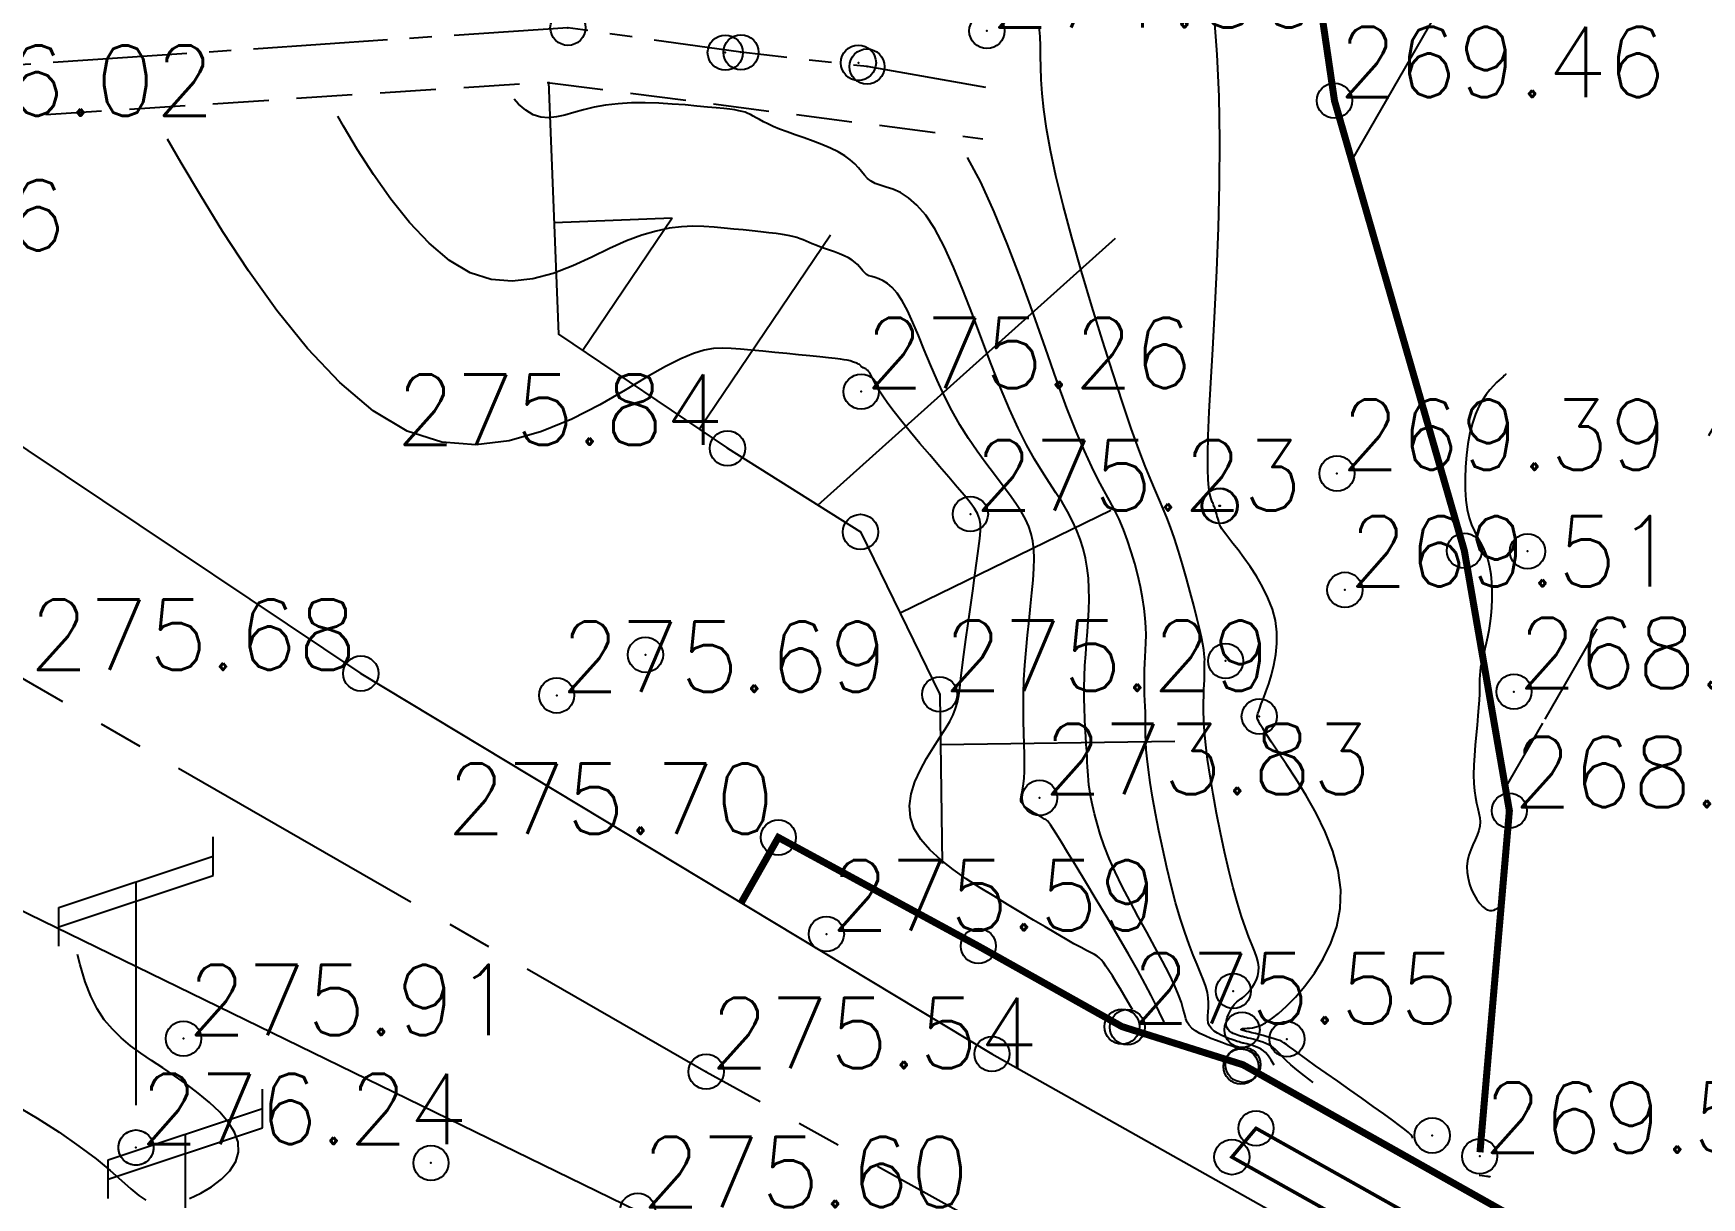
# Model space of a CAD drawing. Header units: millimetres. Extents: x 524954 to 526204, y 9523489 to 9524010.
# Drawn here: x 525314.49 to 525338.2, y 9523740.29 to 9523756.83 of the extents above; entities that cross this region are included whole.
import ezdxf
from ezdxf.enums import TextEntityAlignment as Align

# ---------------------------------------------------------------- set-up
doc = ezdxf.new("R2010")
doc.units = ezdxf.units.MM
doc.header["$PDMODE"] = 32
doc.header["$PDSIZE"] = 0.5
for name, pattern in [('ACAD_ISO12W100', [21, 12, -3, 0, -3, 0, -3]), ('AXES2', [28.575, 19.05, -3.175, 3.175, -3.175]), ('CACHE2', [4.7625, 3.175, -1.5875])]:
    doc.linetypes.add(name, pattern=pattern)
for name, color, linetype in [('Axe_Route_Existante', 1, 'AXES2'), ('Bord Fleuve', 4, 'ACAD_ISO12W100'), ('Bord_Route_Existante', 6, 'Continuous'), ('Caniveau', 5, 'CACHE2'), ('CN_01_00', 3, 'Continuous'), ('CN_02_00', 4, 'Continuous'), ('CN_05_00', 6, 'Continuous'), ('CN_10_00', 1, 'Continuous'), ('Haut_Talus', 30, 'Continuous'), ('PONT', 7, 'Continuous'), ('Réseau_Electrique', 1, 'CACHE2'), ('Talus', 2, 'Continuous'), ('TopoAlt', 3, 'Continuous'), ('TOPOJIS', 7, 'Continuous')]:
    doc.layers.add(name, color=color, linetype=linetype)
doc.layers.add('Bord_Route_Existante_POLY3D', color=6, linetype='Continuous', plot=False)
doc.styles.add('Simplex 1.0', font='Simplex.shx', dxfattribs={"width": 0.99, "height": 1})

# ---------------------------------------------------------------- blocks, each defined once
blk = doc.blocks.new('TCPOINT M')
at = {"color": 0}
blk.add_point((0, 0), dxfattribs=at)
at = {"layer": 'TopoAlt', "style": 'Simplex 1.0', "width": 0.99}
blk.add_attdef('ALT', (0.15, 0.15), '', height=1, dxfattribs=at)
blk = doc.blocks.new('e004')
at = {"color": 0}
blk.add_line((0, 3.777478), (0, 0.25), dxfattribs=at)
for points in [[(-1.096503, 3.137365), (-1.096503, 3.412949), (1.096503, 4.142007), (1.096503, 4.417591)], [(-1.096503, 2.861781), (-1.096503, 3.137365), (1.096503, 3.866423), (1.096503, 4.142007)]]:
    blk.add_lwpolyline(points, dxfattribs=at)
blk.add_circle((0, 0), 0.25, dxfattribs=at)

msp = doc.modelspace()

# ---------------------------------------------------------------- hatches: boundary and pattern name
at = {"layer": 'Bord Fleuve', "ltscale": 0.5}
h = msp.add_hatch(dxfattribs=at)
h.set_pattern_fill('ANSI33', color=135, scale=2, angle=15, style=0)
edge = h.paths.add_edge_path()
edge.add_line((525439.351, 9523820.38), (525429.428, 9523796.02))
edge.add_line((525429.428, 9523796.02), (525428.884, 9523788.101))
edge.add_line((525428.884, 9523788.101), (525428.353, 9523783.613))
edge.add_line((525428.353, 9523783.613), (525432.345, 9523771.044))
edge.add_line((525432.345, 9523771.044), (525425.155, 9523761.396))
edge.add_line((525425.155, 9523761.396), (525425.603, 9523757.857))
edge.add_line((525425.603, 9523757.857), (525425.392, 9523752.767))
edge.add_line((525425.392, 9523752.767), (525425.531, 9523737.269))
edge.add_line((525425.531, 9523737.269), (525420.173, 9523734.242))
edge.add_line((525420.173, 9523734.242), (525409.231, 9523730.837))
edge.add_line((525409.231, 9523730.837), (525403.15, 9523725.262))
edge.add_line((525403.15, 9523725.262), (525399.312, 9523719.279))
edge.add_line((525399.312, 9523719.279), (525398.471, 9523717.204))
edge.add_line((525398.471, 9523717.204), (525387.323, 9523716.767))
edge.add_line((525387.323, 9523716.767), (525379.743, 9523715.417))
edge.add_line((525439.351, 9523820.38), (525412.029, 9523831.392))
edge.add_line((525412.029, 9523831.392), (525397.674, 9523844.829))
edge.add_line((525397.674, 9523844.829), (525370.042, 9523852.892))
edge.add_line((525370.042, 9523852.892), (525354.138, 9523871.224))
edge.add_line((525335.046, 9523740.934), (525335.464, 9523745.788))
edge.add_line((525335.464, 9523745.788), (525334.824, 9523749.483))
edge.add_line((525334.824, 9523749.483), (525332.978, 9523755.879))
edge.add_line((525332.978, 9523755.879), (525332.09, 9523761.937))
edge.add_line((525332.09, 9523761.937), (525333.482, 9523768.659))
edge.add_line((525333.482, 9523768.659), (525335.755, 9523783.426))
edge.add_line((525335.755, 9523783.426), (525345.567, 9523814.167))
edge.add_line((525345.567, 9523814.167), (525355.202, 9523841.723))
edge.add_line((525355.202, 9523841.723), (525358.159, 9523858.254))
edge.add_line((525358.159, 9523858.254), (525357.891, 9523860.435))
edge.add_line((525357.891, 9523860.435), (525354.138, 9523871.224))
edge.add_line((525335.072, 9523740.932), (525368.644, 9523722.072))
edge.add_line((525368.644, 9523722.072), (525369.749, 9523720.981))
edge.add_line((525369.749, 9523720.981), (525379.743, 9523715.417))

# ---------------------------------------------------------------- linework, layer by layer
at = {"layer": 'Axe_Route_Existante', "ltscale": 0.2, "flags": 128}
msp.add_lwpolyline([(525160.389, 9523785.573), (525205.797, 9523788.476), (525217.621, 9523788.238), (525236.372, 9523785.487), (525254.986, 9523779.404), (525273.087, 9523770.44), (525292.33, 9523759.946), (525308.092, 9523751.255), (525324.048, 9523742.079), (525331.063, 9523738.206), (525341.621, 9523732.26), (525352.065, 9523726.389), (525361.763, 9523720.953), (525371.128, 9523715.674), (525380.291, 9523710.543), (525400.244, 9523698.831), (525414.858, 9523691.369), (525425.413, 9523686.737), (525431.187, 9523683.889)], dxfattribs=at)
at = {"layer": 'Bord Fleuve', "ltscale": 0.35, "const_width": 0.1, "flags": 128}
msp.add_lwpolyline([(525335.046, 9523740.934), (525335.464, 9523745.788), (525334.824, 9523749.483), (525332.978, 9523755.879), (525332.09, 9523761.937), (525333.482, 9523768.659), (525335.755, 9523783.426), (525345.567, 9523814.167), (525355.202, 9523841.723), (525358.159, 9523858.254), (525357.891, 9523860.435), (525354.138, 9523871.224)], dxfattribs=at)
at = {"layer": 'Bord_Route_Existante', "flags": 128}
for points in [[(525223.837, 9523793.03), (525235.719, 9523792.006), (525246.137, 9523789.401), (525250.161, 9523787.597), (525257.166, 9523783.785), (525275.212, 9523773.506), (525275.212, 9523773.506), (525285.425, 9523767.672), (525293.84, 9523763.083), (525309.856, 9523753.919), (525310.729, 9523753.366), (525319.14, 9523747.738), (525328.11, 9523742.331), (525328.11, 9523742.331), (525328.11, 9523742.331), (525336.826, 9523737.429), (525346.028, 9523732.316), (525354.526, 9523727.648)], [(525279.275, 9523738.75), (525269.224, 9523746.013), (525260.296, 9523750.907), (525260.296, 9523750.907), (525260.296, 9523750.907), (525249.386, 9523756.998), (525249.386, 9523756.998), (525237.175, 9523763.898), (525237.194, 9523764.044), (525241.682, 9523772.358), (525243.437, 9523774.035), (525246.002, 9523775.33), (525249.388, 9523776.099), (525253.199, 9523775.441), (525270.632, 9523766.582), (525281.73, 9523760.714), (525290.568, 9523756.324), (525306.727, 9523748.07), (525323.073, 9523740.103)]]:
    msp.add_lwpolyline(points, dxfattribs=at)
at = {"layer": 'Bord_Route_Existante_POLY3D'}
for points in [[(525223.846, 9523793.096, 278.57), (525235.719, 9523792.006, 278.18), (525246.137, 9523789.401, 277.89), (525250.161, 9523787.597, 277.78), (525257.166, 9523783.785, 277.56), (525275.212, 9523773.506, 277.13), (525285.425, 9523767.672, 276.97), (525293.84, 9523763.083, 276.63), (525309.856, 9523753.919, 276.23), (525310.239, 9523753.698, 276.06), (525310.729, 9523753.366, 276.19), (525319.14, 9523747.738, 275.68), (525328.11, 9523742.331, 275.43), (525336.826, 9523737.429, 275.38), (525346.028, 9523732.316, 275.46), (525354.526, 9523727.648, 275.47)], [(525279.275, 9523738.75, 276.9), (525269.224, 9523746.013, 276.92), (525268.338, 9523746.539, 276.96), (525260.296, 9523750.907, 277.14), (525249.386, 9523756.998, 277.46), (525237.175, 9523763.898, 277.84), (525237.194, 9523764.044, 277.83), (525237.634, 9523764.809, 277.82), (525241.682, 9523772.358, 277.98), (525243.437, 9523774.035, 278.02), (525246.002, 9523775.33, 278.05), (525249.388, 9523776.099, 278), (525253.199, 9523775.441, 277.91), (525270.632, 9523766.582, 277.43), (525281.73, 9523760.714, 277.24), (525284.879, 9523759.079, 277.13), (525290.568, 9523756.324, 276.82), (525306.727, 9523748.07, 276.21), (525323.073, 9523740.103, 275.6)]]:
    msp.add_polyline3d(points, dxfattribs=at)
at = {"layer": 'Caniveau', "color": 4, "linetype": 'AXES2', "ltscale": 0.1, "flags": 128}
msp.add_lwpolyline([(525328.021, 9523756.065), (525326.334, 9523756.363), (525324.543, 9523756.565), (525322.083, 9523756.914), (525312.316, 9523756.253), (525302.284, 9523759.06), (525294.189, 9523763.894)], dxfattribs=at)
at = {"layer": 'Caniveau', "ltscale": 0.25, "flags": 128}
msp.add_lwpolyline([(525310.729, 9523753.366), (525313.314, 9523755.593), (525321.755, 9523756.142), (525327.982, 9523755.338)], dxfattribs=at)
at = {"layer": 'CN_01_00', "flags": 128}
for points, elevation in [([(525332.677, 9523741.928), (525332.552, 9523742.022), (525332.445, 9523742.107), (525332.358, 9523742.179), (525332.291, 9523742.24), (525332.24, 9523742.29), (525332.2, 9523742.332), (525332.168, 9523742.367), (525332.14, 9523742.396), (525332.113, 9523742.42), (525332.082, 9523742.442), (525332.046, 9523742.462), (525332.004, 9523742.481), (525331.959, 9523742.498), (525331.913, 9523742.514), (525331.867, 9523742.527), (525331.823, 9523742.54), (525331.783, 9523742.55), (525331.748, 9523742.558), (525331.721, 9523742.565), (525331.699, 9523742.57), (525331.683, 9523742.574), (525331.669, 9523742.578), (525331.656, 9523742.581), (525331.644, 9523742.585), (525331.629, 9523742.589), (525331.612, 9523742.595), (525331.59, 9523742.602), (525331.565, 9523742.612), (525331.539, 9523742.624), (525331.513, 9523742.638), (525331.488, 9523742.656), (525331.467, 9523742.678), (525331.451, 9523742.704), (525331.441, 9523742.734), (525331.439, 9523742.769), (525331.444, 9523742.808), (525331.455, 9523742.848), (525331.47, 9523742.89), (525331.489, 9523742.93), (525331.509, 9523742.968), (525331.531, 9523743.002), (525331.551, 9523743.032), (525331.571, 9523743.055), (525331.59, 9523743.073), (525331.608, 9523743.088), (525331.627, 9523743.102), (525331.647, 9523743.115), (525331.669, 9523743.131), (525331.693, 9523743.15), (525331.72, 9523743.174), (525331.75, 9523743.205), (525331.782, 9523743.243), (525331.813, 9523743.286), (525331.843, 9523743.334), (525331.869, 9523743.387), (525331.888, 9523743.443), (525331.9, 9523743.503), (525331.902, 9523743.566), (525331.893, 9523743.631), (525331.874, 9523743.703), (525331.845, 9523743.784), (525331.807, 9523743.879), (525331.763, 9523743.992), (525331.713, 9523744.126), (525331.658, 9523744.286), (525331.6, 9523744.474), (525331.539, 9523744.694), (525331.477, 9523744.939), (525331.417, 9523745.202), (525331.358, 9523745.475), (525331.303, 9523745.751), (525331.253, 9523746.021), (525331.21, 9523746.278), (525331.175, 9523746.515), (525331.149, 9523746.725), (525331.132, 9523746.909), (525331.121, 9523747.069), (525331.117, 9523747.207), (525331.116, 9523747.325), (525331.119, 9523747.426), (525331.122, 9523747.512), (525331.126, 9523747.584), (525331.129, 9523747.645), (525331.131, 9523747.697), (525331.131, 9523747.74), (525331.132, 9523747.776), (525331.132, 9523747.808), (525331.132, 9523747.835), (525331.132, 9523747.859), (525331.132, 9523747.883), (525331.133, 9523747.907), (525331.134, 9523747.935), (525331.133, 9523747.97), (525331.128, 9523748.016), (525331.12, 9523748.076), (525331.107, 9523748.155), (525331.086, 9523748.255), (525331.059, 9523748.379), (525331.022, 9523748.531), (525330.978, 9523748.704), (525330.929, 9523748.892), (525330.875, 9523749.089), (525330.819, 9523749.286), (525330.761, 9523749.478), (525330.704, 9523749.658), (525330.649, 9523749.818), (525330.596, 9523749.956), (525330.545, 9523750.079), (525330.491, 9523750.202), (525330.432, 9523750.335), (525330.366, 9523750.491), (525330.288, 9523750.683), (525330.197, 9523750.922), (525330.09, 9523751.221), (525329.965, 9523751.587), (525329.826, 9523752.009), (525329.679, 9523752.471), (525329.529, 9523752.956), (525329.383, 9523753.449), (525329.246, 9523753.933), (525329.123, 9523754.391), (525329.02, 9523754.808), (525328.942, 9523755.171), (525328.885, 9523755.483), (525328.847, 9523755.751), (525328.823, 9523755.981), (525328.81, 9523756.18), (525328.805, 9523756.354), (525328.802, 9523756.509), (525328.8, 9523756.653), (525328.793, 9523756.792), (525328.781, 9523756.933)], 271), ([(525331.879, 9523742.305), (525331.865, 9523742.319), (525331.838, 9523742.34), (525331.81, 9523742.356), (525331.783, 9523742.369), (525331.758, 9523742.378), (525331.735, 9523742.384), (525331.715, 9523742.389), (525331.698, 9523742.393), (525331.684, 9523742.396), (525331.669, 9523742.399), (525331.652, 9523742.403), (525331.629, 9523742.41), (525331.6, 9523742.418), (525331.562, 9523742.43), (525331.512, 9523742.447), (525331.45, 9523742.467), (525331.378, 9523742.492), (525331.3, 9523742.521), (525331.219, 9523742.552), (525331.14, 9523742.587), (525331.066, 9523742.623), (525331.001, 9523742.661), (525330.949, 9523742.699), (525330.911, 9523742.739), (525330.885, 9523742.783), (525330.866, 9523742.833), (525330.849, 9523742.894), (525330.829, 9523742.969), (525330.802, 9523743.061), (525330.762, 9523743.172), (525330.705, 9523743.308), (525330.627, 9523743.468), (525330.532, 9523743.651), (525330.424, 9523743.85), (525330.309, 9523744.061), (525330.19, 9523744.278), (525330.073, 9523744.497), (525329.962, 9523744.712), (525329.863, 9523744.918), (525329.778, 9523745.111), (525329.707, 9523745.289), (525329.649, 9523745.454), (525329.603, 9523745.605), (525329.566, 9523745.742), (525329.538, 9523745.866), (525329.516, 9523745.975), (525329.501, 9523746.07), (525329.489, 9523746.152), (525329.481, 9523746.223), (525329.475, 9523746.288), (525329.471, 9523746.349), (525329.468, 9523746.411), (525329.465, 9523746.477), (525329.462, 9523746.55), (525329.457, 9523746.635), (525329.451, 9523746.733), (525329.444, 9523746.844), (525329.436, 9523746.966), (525329.429, 9523747.099), (525329.423, 9523747.239), (525329.42, 9523747.387), (525329.42, 9523747.539), (525329.423, 9523747.695), (525329.431, 9523747.852), (525329.442, 9523748.011), (525329.455, 9523748.17), (525329.468, 9523748.328), (525329.479, 9523748.486), (525329.488, 9523748.642), (525329.491, 9523748.796), (525329.489, 9523748.946), (525329.48, 9523749.093), (525329.463, 9523749.236), (525329.438, 9523749.376), (525329.404, 9523749.513), (525329.362, 9523749.648), (525329.312, 9523749.781), (525329.252, 9523749.912), (525329.183, 9523750.042), (525329.106, 9523750.172), (525329.019, 9523750.306), (525328.925, 9523750.45), (525328.823, 9523750.608), (525328.714, 9523750.786), (525328.6, 9523750.989), (525328.481, 9523751.223), (525328.357, 9523751.492), (525328.23, 9523751.799), (525328.099, 9523752.134), (525327.966, 9523752.486), (525327.832, 9523752.841), (525327.698, 9523753.188), (525327.563, 9523753.514), (525327.429, 9523753.807), (525327.297, 9523754.056), (525327.168, 9523754.25), (525327.042, 9523754.395), (525326.922, 9523754.499), (525326.809, 9523754.571), (525326.703, 9523754.619), (525326.607, 9523754.651), (525326.523, 9523754.675), (525326.451, 9523754.7), (525326.391, 9523754.732), (525326.342, 9523754.772), (525326.298, 9523754.818), (525326.256, 9523754.87), (525326.211, 9523754.924), (525326.159, 9523754.981), (525326.097, 9523755.038), (525326.019, 9523755.095), (525325.924, 9523755.15), (525325.814, 9523755.203), (525325.694, 9523755.254), (525325.568, 9523755.303), (525325.44, 9523755.349), (525325.315, 9523755.394), (525325.198, 9523755.436), (525325.092, 9523755.475), (525325.002, 9523755.512), (525324.925, 9523755.547), (525324.861, 9523755.579), (525324.806, 9523755.609), (525324.759, 9523755.635), (525324.717, 9523755.659), (525324.679, 9523755.68), (525324.641, 9523755.698), (525324.603, 9523755.713), (525324.561, 9523755.726), (525324.512, 9523755.736), (525324.454, 9523755.746), (525324.383, 9523755.755), (525324.297, 9523755.765), (525324.192, 9523755.775), (525324.066, 9523755.788), (525323.917, 9523755.802), (525323.749, 9523755.817), (525323.567, 9523755.83), (525323.376, 9523755.841), (525323.18, 9523755.846), (525322.986, 9523755.845), (525322.797, 9523755.835), (525322.618, 9523755.816), (525322.455, 9523755.785), (525322.305, 9523755.747), (525322.167, 9523755.708), (525322.039, 9523755.673), (525321.919, 9523755.647), (525321.806, 9523755.636), (525321.697, 9523755.644), (525321.591, 9523755.678), (525321.486, 9523755.741), (525321.383, 9523755.829), (525321.317, 9523755.901)], 273), ([(525335.413, 9523751.992), (525335.413, 9523751.992), (525335.412, 9523751.991), (525335.408, 9523751.988), (525335.402, 9523751.982), (525335.391, 9523751.972), (525335.374, 9523751.956), (525335.352, 9523751.935), (525335.321, 9523751.907), (525335.283, 9523751.871), (525335.238, 9523751.826), (525335.188, 9523751.771), (525335.136, 9523751.704), (525335.083, 9523751.624), (525335.031, 9523751.53), (525334.983, 9523751.422), (525334.939, 9523751.297), (525334.903, 9523751.156), (525334.874, 9523751.002), (525334.853, 9523750.84), (525334.839, 9523750.675), (525334.834, 9523750.51), (525334.836, 9523750.351), (525334.847, 9523750.202), (525334.866, 9523750.068), (525334.894, 9523749.952), (525334.928, 9523749.851), (525334.967, 9523749.762), (525335.008, 9523749.681), (525335.05, 9523749.604), (525335.09, 9523749.526), (525335.127, 9523749.445), (525335.158, 9523749.356), (525335.182, 9523749.256), (525335.2, 9523749.148), (525335.21, 9523749.033), (525335.215, 9523748.914), (525335.215, 9523748.793), (525335.21, 9523748.674), (525335.201, 9523748.558), (525335.188, 9523748.449), (525335.173, 9523748.348), (525335.155, 9523748.254), (525335.136, 9523748.169), (525335.117, 9523748.089), (525335.099, 9523748.016), (525335.081, 9523747.948), (525335.067, 9523747.885), (525335.055, 9523747.826), (525335.048, 9523747.769), (525335.043, 9523747.714), (525335.041, 9523747.656), (525335.04, 9523747.595), (525335.039, 9523747.527), (525335.037, 9523747.449), (525335.033, 9523747.36), (525335.027, 9523747.256), (525335.016, 9523747.137), (525335.004, 9523747.006), (525334.99, 9523746.865), (525334.977, 9523746.721), (525334.966, 9523746.575), (525334.958, 9523746.434), (525334.954, 9523746.3), (525334.957, 9523746.177), (525334.966, 9523746.07), (525334.981, 9523745.976), (525334.998, 9523745.893), (525335.016, 9523745.819), (525335.032, 9523745.752), (525335.043, 9523745.689), (525335.048, 9523745.629), (525335.044, 9523745.568), (525335.029, 9523745.505), (525335.006, 9523745.44), (525334.977, 9523745.373), (525334.946, 9523745.303), (525334.916, 9523745.23), (525334.89, 9523745.155), (525334.87, 9523745.077), (525334.86, 9523744.996), (525334.862, 9523744.912), (525334.876, 9523744.828), (525334.898, 9523744.746), (525334.928, 9523744.666), (525334.963, 9523744.593), (525335.002, 9523744.527), (525335.042, 9523744.471), (525335.082, 9523744.428), (525335.119, 9523744.398), (525335.155, 9523744.379), (525335.188, 9523744.371), (525335.218, 9523744.371), (525335.245, 9523744.377), (525335.269, 9523744.387), (525335.29, 9523744.398), (525335.307, 9523744.409), (525335.321, 9523744.418), (525335.331, 9523744.424), (525335.338, 9523744.429), (525335.343, 9523744.432), (525335.346, 9523744.434), (525335.347, 9523744.435), (525335.348, 9523744.435), (525335.348, 9523744.436)], 269)]:
    msp.add_lwpolyline(points, dxfattribs=dict(at, elevation=elevation))
at = {"layer": 'CN_02_00', "flags": 128}
for points, elevation in [([(525330.564, 9523742.782), (525330.557, 9523742.79), (525330.523, 9523742.85), (525330.485, 9523742.928), (525330.438, 9523743.029), (525330.374, 9523743.16), (525330.289, 9523743.325), (525330.178, 9523743.527), (525330.046, 9523743.759), (525329.899, 9523744.01), (525329.746, 9523744.27), (525329.591, 9523744.528), (525329.442, 9523744.774), (525329.306, 9523744.998), (525329.19, 9523745.189), (525329.097, 9523745.34), (525329.027, 9523745.453), (525328.976, 9523745.534), (525328.94, 9523745.589), (525328.915, 9523745.624), (525328.899, 9523745.644), (525328.886, 9523745.655), (525328.874, 9523745.662), (525328.859, 9523745.67), (525328.842, 9523745.679), (525328.822, 9523745.691), (525328.799, 9523745.704), (525328.775, 9523745.718), (525328.749, 9523745.734), (525328.722, 9523745.75), (525328.694, 9523745.767), (525328.665, 9523745.785), (525328.637, 9523745.804), (525328.609, 9523745.823), (525328.584, 9523745.843), (525328.562, 9523745.863), (525328.543, 9523745.885), (525328.529, 9523745.907), (525328.521, 9523745.93), (525328.519, 9523745.955), (525328.523, 9523745.983), (525328.53, 9523746.016), (525328.539, 9523746.057), (525328.55, 9523746.108), (525328.56, 9523746.171), (525328.568, 9523746.249), (525328.573, 9523746.343), (525328.574, 9523746.456), (525328.571, 9523746.586), (525328.567, 9523746.732), (525328.562, 9523746.892), (525328.558, 9523747.065), (525328.556, 9523747.249), (525328.558, 9523747.444), (525328.565, 9523747.646), (525328.577, 9523747.855), (525328.595, 9523748.068), (525328.615, 9523748.281), (525328.637, 9523748.49), (525328.658, 9523748.693), (525328.678, 9523748.886), (525328.694, 9523749.066), (525328.705, 9523749.229), (525328.709, 9523749.373), (525328.705, 9523749.501), (525328.692, 9523749.617), (525328.669, 9523749.725), (525328.634, 9523749.829), (525328.587, 9523749.932), (525328.526, 9523750.039), (525328.451, 9523750.154), (525328.36, 9523750.28), (525328.257, 9523750.417), (525328.144, 9523750.566), (525328.024, 9523750.725), (525327.901, 9523750.896), (525327.776, 9523751.078), (525327.655, 9523751.271), (525327.538, 9523751.475), (525327.43, 9523751.688), (525327.329, 9523751.907), (525327.235, 9523752.126), (525327.147, 9523752.339), (525327.064, 9523752.542), (525326.984, 9523752.728), (525326.908, 9523752.894), (525326.835, 9523753.032), (525326.762, 9523753.141), (525326.692, 9523753.222), (525326.625, 9523753.28), (525326.562, 9523753.32), (525326.503, 9523753.346), (525326.45, 9523753.364), (525326.403, 9523753.378), (525326.362, 9523753.391), (525326.329, 9523753.409), (525326.302, 9523753.432), (525326.277, 9523753.458), (525326.254, 9523753.486), (525326.229, 9523753.517), (525326.2, 9523753.548), (525326.165, 9523753.58), (525326.122, 9523753.612), (525326.069, 9523753.643), (525326.008, 9523753.672), (525325.941, 9523753.701), (525325.87, 9523753.728), (525325.799, 9523753.754), (525325.73, 9523753.778), (525325.664, 9523753.802), (525325.605, 9523753.824), (525325.555, 9523753.844), (525325.51, 9523753.864), (525325.469, 9523753.882), (525325.428, 9523753.9), (525325.385, 9523753.916), (525325.337, 9523753.932), (525325.28, 9523753.947), (525325.213, 9523753.961), (525325.133, 9523753.975), (525325.041, 9523753.989), (525324.937, 9523754.002), (525324.824, 9523754.015), (525324.703, 9523754.028), (525324.574, 9523754.041), (525324.44, 9523754.054), (525324.302, 9523754.067), (525324.16, 9523754.08), (525324.013, 9523754.09), (525323.86, 9523754.093), (525323.697, 9523754.086), (525323.523, 9523754.065), (525323.336, 9523754.026), (525323.134, 9523753.967), (525322.914, 9523753.884), (525322.676, 9523753.775), (525322.421, 9523753.653), (525322.153, 9523753.531), (525321.873, 9523753.424), (525321.585, 9523753.346), (525321.29, 9523753.312), (525320.993, 9523753.335), (525320.696, 9523753.43), (525320.4, 9523753.606), (525320.111, 9523753.851), (525319.832, 9523754.148), (525319.567, 9523754.48), (525319.32, 9523754.83), (525319.094, 9523755.181), (525318.893, 9523755.515), (525318.812, 9523755.657)], 274), ([(525332.122, 9523742.174), (525332.105, 9523742.198), (525332.076, 9523742.244), (525332.051, 9523742.284), (525332.026, 9523742.319), (525331.999, 9523742.35), (525331.969, 9523742.377), (525331.935, 9523742.4), (525331.898, 9523742.419), (525331.861, 9523742.435), (525331.825, 9523742.448), (525331.79, 9523742.459), (525331.759, 9523742.467), (525331.731, 9523742.474), (525331.71, 9523742.479), (525331.692, 9523742.483), (525331.676, 9523742.487), (525331.66, 9523742.491), (525331.643, 9523742.495), (525331.622, 9523742.502), (525331.596, 9523742.51), (525331.562, 9523742.521), (525331.52, 9523742.535), (525331.472, 9523742.552), (525331.42, 9523742.573), (525331.367, 9523742.597), (525331.316, 9523742.625), (525331.27, 9523742.656), (525331.231, 9523742.691), (525331.202, 9523742.73), (525331.185, 9523742.773), (525331.178, 9523742.82), (525331.178, 9523742.872), (525331.182, 9523742.928), (525331.186, 9523742.99), (525331.188, 9523743.056), (525331.184, 9523743.128), (525331.172, 9523743.206), (525331.149, 9523743.29), (525331.116, 9523743.382), (525331.074, 9523743.486), (525331.025, 9523743.603), (525330.97, 9523743.737), (525330.911, 9523743.889), (525330.849, 9523744.063), (525330.785, 9523744.261), (525330.72, 9523744.485), (525330.657, 9523744.727), (525330.595, 9523744.982), (525330.537, 9523745.242), (525330.483, 9523745.5), (525330.435, 9523745.749), (525330.393, 9523745.981), (525330.359, 9523746.19), (525330.333, 9523746.369), (525330.315, 9523746.523), (525330.303, 9523746.653), (525330.296, 9523746.765), (525330.293, 9523746.863), (525330.292, 9523746.95), (525330.292, 9523747.031), (525330.292, 9523747.109), (525330.29, 9523747.189), (525330.287, 9523747.27), (525330.284, 9523747.353), (525330.28, 9523747.438), (525330.278, 9523747.524), (525330.276, 9523747.611), (525330.276, 9523747.699), (525330.278, 9523747.789), (525330.282, 9523747.88), (525330.288, 9523747.973), (525330.294, 9523748.07), (525330.298, 9523748.172), (525330.3, 9523748.281), (525330.297, 9523748.398), (525330.289, 9523748.525), (525330.274, 9523748.663), (525330.251, 9523748.812), (525330.221, 9523748.97), (525330.183, 9523749.134), (525330.14, 9523749.301), (525330.09, 9523749.467), (525330.036, 9523749.629), (525329.978, 9523749.785), (525329.916, 9523749.93), (525329.851, 9523750.064), (525329.781, 9523750.195), (525329.705, 9523750.334), (525329.621, 9523750.491), (525329.528, 9523750.676), (525329.424, 9523750.901), (525329.307, 9523751.175), (525329.176, 9523751.509), (525329.029, 9523751.91), (525328.869, 9523752.361), (525328.698, 9523752.845), (525328.518, 9523753.343), (525328.332, 9523753.834), (525328.142, 9523754.3), (525327.95, 9523754.721), (525327.764, 9523755.071)], 272), ([(525316.704, 9523740.276), (525316.864, 9523740.351), (525317.019, 9523740.444), (525317.16, 9523740.552), (525317.277, 9523740.672), (525317.361, 9523740.801), (525317.403, 9523740.938), (525317.396, 9523741.078), (525317.344, 9523741.22), (525317.254, 9523741.363), (525317.134, 9523741.504), (525316.99, 9523741.642), (525316.83, 9523741.776), (525316.662, 9523741.904), (525316.491, 9523742.023), (525316.325, 9523742.134), (525316.165, 9523742.239), (525316.013, 9523742.342), (525315.868, 9523742.448), (525315.733, 9523742.56), (525315.608, 9523742.682), (525315.494, 9523742.818), (525315.392, 9523742.973), (525315.302, 9523743.151), (525315.223, 9523743.357), (525315.15, 9523743.597), (525315.113, 9523743.747)], 276), ([(525314.203, 9523741.618), (525314.54, 9523741.421), (525314.852, 9523741.22), (525315.134, 9523741.023), (525315.377, 9523740.839), (525315.576, 9523740.675), (525315.737, 9523740.534), (525315.87, 9523740.416), (525315.983, 9523740.322), (525316.085, 9523740.252)], 276)]:
    msp.add_lwpolyline(points, dxfattribs=dict(at, elevation=elevation))
at = {"layer": 'CN_05_00', "elevation": 275, "flags": 128}
msp.add_lwpolyline([(525330.106, 9523742.962), (525330.085, 9523743.001), (525330.038, 9523743.084), (525329.986, 9523743.172), (525329.931, 9523743.264), (525329.875, 9523743.354), (525329.822, 9523743.44), (525329.772, 9523743.517), (525329.73, 9523743.581), (525329.695, 9523743.631), (525329.664, 9523743.668), (525329.636, 9523743.697), (525329.604, 9523743.721), (525329.566, 9523743.744), (525329.518, 9523743.769), (525329.456, 9523743.801), (525329.376, 9523743.843), (525329.275, 9523743.898), (525329.155, 9523743.966), (525329.017, 9523744.046), (525328.864, 9523744.136), (525328.698, 9523744.234), (525328.52, 9523744.341), (525328.333, 9523744.454), (525328.14, 9523744.572), (525327.942, 9523744.694), (525327.745, 9523744.821), (525327.557, 9523744.952), (525327.382, 9523745.089), (525327.228, 9523745.23), (525327.1, 9523745.378), (525327.005, 9523745.532), (525326.95, 9523745.692), (525326.937, 9523745.859), (525326.962, 9523746.029), (525327.016, 9523746.2), (525327.092, 9523746.368), (525327.181, 9523746.53), (525327.275, 9523746.683), (525327.366, 9523746.823), (525327.447, 9523746.948), (525327.51, 9523747.055), (525327.558, 9523747.15), (525327.593, 9523747.239), (525327.618, 9523747.329), (525327.637, 9523747.425), (525327.652, 9523747.535), (525327.668, 9523747.665), (525327.686, 9523747.822), (525327.71, 9523748.009), (525327.739, 9523748.22), (525327.77, 9523748.447), (525327.803, 9523748.68), (525327.836, 9523748.912), (525327.868, 9523749.134), (525327.896, 9523749.337), (525327.92, 9523749.512), (525327.938, 9523749.654), (525327.947, 9523749.767), (525327.946, 9523749.859), (525327.933, 9523749.938), (525327.906, 9523750.01), (525327.862, 9523750.084), (525327.801, 9523750.167), (525327.718, 9523750.266), (525327.615, 9523750.388), (525327.495, 9523750.528), (525327.363, 9523750.681), (525327.225, 9523750.843), (525327.087, 9523751.006), (525326.953, 9523751.167), (525326.828, 9523751.319), (525326.72, 9523751.457), (525326.63, 9523751.577), (525326.559, 9523751.68), (525326.504, 9523751.766), (525326.462, 9523751.837), (525326.43, 9523751.896), (525326.406, 9523751.943), (525326.387, 9523751.98), (525326.372, 9523752.009), (525326.357, 9523752.031), (525326.342, 9523752.048), (525326.329, 9523752.06), (525326.316, 9523752.068), (525326.303, 9523752.074), (525326.292, 9523752.077), (525326.283, 9523752.08), (525326.274, 9523752.083), (525326.268, 9523752.087), (525326.262, 9523752.091), (525326.257, 9523752.097), (525326.252, 9523752.103), (525326.247, 9523752.109), (525326.241, 9523752.115), (525326.234, 9523752.122), (525326.225, 9523752.129), (525326.214, 9523752.135), (525326.201, 9523752.141), (525326.187, 9523752.147), (525326.173, 9523752.152), (525326.158, 9523752.158), (525326.144, 9523752.163), (525326.13, 9523752.168), (525326.118, 9523752.172), (525326.107, 9523752.177), (525326.095, 9523752.181), (525326.077, 9523752.186), (525326.05, 9523752.191), (525326.011, 9523752.197), (525325.956, 9523752.205), (525325.882, 9523752.214), (525325.785, 9523752.224), (525325.663, 9523752.237), (525325.52, 9523752.252), (525325.362, 9523752.267), (525325.194, 9523752.284), (525325.022, 9523752.3), (525324.852, 9523752.317), (525324.689, 9523752.332), (525324.538, 9523752.347), (525324.403, 9523752.358), (525324.278, 9523752.363), (525324.152, 9523752.356), (525324.018, 9523752.331), (525323.866, 9523752.284), (525323.686, 9523752.208), (525323.471, 9523752.099), (525323.21, 9523751.952), (525322.898, 9523751.765), (525322.538, 9523751.558), (525322.139, 9523751.354), (525321.707, 9523751.175), (525321.25, 9523751.045), (525320.775, 9523750.988), (525320.29, 9523751.025), (525319.8, 9523751.182), (525319.315, 9523751.471), (525318.84, 9523751.873), (525318.382, 9523752.358), (525317.948, 9523752.896), (525317.545, 9523753.458), (525317.18, 9523754.014), (525316.859, 9523754.536), (525316.588, 9523754.993), (525316.394, 9523755.33)], dxfattribs=at)
at = {"layer": 'CN_10_00', "elevation": 270, "flags": 128}
for points in [[(525334.086, 9523741.133), (525334.087, 9523741.14), (525334.08, 9523741.159), (525334.062, 9523741.184), (525334.029, 9523741.216), (525333.978, 9523741.259), (525333.904, 9523741.316), (525333.805, 9523741.389), (525333.679, 9523741.48), (525333.53, 9523741.586), (525333.367, 9523741.702), (525333.196, 9523741.822), (525333.024, 9523741.943), (525332.86, 9523742.059), (525332.709, 9523742.165), (525332.58, 9523742.257), (525332.478, 9523742.332), (525332.399, 9523742.389), (525332.34, 9523742.433), (525332.295, 9523742.466), (525332.26, 9523742.49), (525332.229, 9523742.507), (525332.2, 9523742.521), (525332.165, 9523742.534), (525332.123, 9523742.547), (525332.074, 9523742.562), (525332.02, 9523742.577), (525331.964, 9523742.592), (525331.908, 9523742.607), (525331.854, 9523742.621), (525331.804, 9523742.634), (525331.762, 9523742.644), (525331.727, 9523742.653), (525331.701, 9523742.66), (525331.681, 9523742.665), (525331.668, 9523742.669), (525331.659, 9523742.672), (525331.654, 9523742.674), (525331.651, 9523742.676), (525331.651, 9523742.678), (525331.651, 9523742.681), (525331.652, 9523742.683), (525331.656, 9523742.686), (525331.662, 9523742.688), (525331.673, 9523742.691), (525331.688, 9523742.693), (525331.708, 9523742.695), (525331.735, 9523742.697), (525331.77, 9523742.698), (525331.812, 9523742.703), (525331.864, 9523742.715), (525331.925, 9523742.737), (525331.999, 9523742.774), (525332.084, 9523742.829), (525332.183, 9523742.906), (525332.297, 9523743.009), (525332.424, 9523743.14), (525332.559, 9523743.297), (525332.694, 9523743.479), (525332.819, 9523743.683), (525332.927, 9523743.906), (525333.01, 9523744.145), (525333.061, 9523744.399), (525333.069, 9523744.663), (525333.032, 9523744.937), (525332.954, 9523745.213), (525332.846, 9523745.487), (525332.716, 9523745.753), (525332.576, 9523746.005), (525332.433, 9523746.238), (525332.297, 9523746.445), (525332.178, 9523746.622), (525332.083, 9523746.763), (525332.011, 9523746.873), (525331.959, 9523746.955), (525331.923, 9523747.014), (525331.901, 9523747.054), (525331.889, 9523747.08), (525331.883, 9523747.096), (525331.881, 9523747.108), (525331.881, 9523747.118), (525331.881, 9523747.13), (525331.884, 9523747.146), (525331.891, 9523747.169), (525331.901, 9523747.202), (525331.917, 9523747.247), (525331.938, 9523747.307), (525331.967, 9523747.383), (525332.003, 9523747.479), (525332.043, 9523747.591), (525332.082, 9523747.719), (525332.118, 9523747.858), (525332.145, 9523748.008), (525332.161, 9523748.165), (525332.16, 9523748.326), (525332.139, 9523748.49), (525332.096, 9523748.654), (525332.033, 9523748.815), (525331.956, 9523748.971), (525331.87, 9523749.119), (525331.78, 9523749.257), (525331.69, 9523749.383), (525331.607, 9523749.494), (525331.534, 9523749.587), (525331.477, 9523749.66), (525331.433, 9523749.717), (525331.401, 9523749.76), (525331.378, 9523749.792), (525331.363, 9523749.816), (525331.353, 9523749.834), (525331.347, 9523749.851), (525331.341, 9523749.87), (525331.335, 9523749.891), (525331.328, 9523749.916), (525331.321, 9523749.943), (525331.313, 9523749.971), (525331.305, 9523749.999), (525331.297, 9523750.026), (525331.289, 9523750.051), (525331.282, 9523750.073), (525331.276, 9523750.092), (525331.27, 9523750.108), (525331.264, 9523750.122), (525331.258, 9523750.136), (525331.252, 9523750.152), (525331.245, 9523750.17), (525331.236, 9523750.192), (525331.226, 9523750.219), (525331.215, 9523750.254), (525331.204, 9523750.305), (525331.193, 9523750.381), (525331.184, 9523750.49), (525331.179, 9523750.643), (525331.179, 9523750.849), (525331.185, 9523751.116), (525331.198, 9523751.454), (525331.22, 9523751.868), (525331.247, 9523752.349), (525331.276, 9523752.885), (525331.304, 9523753.463), (525331.328, 9523754.069), (525331.344, 9523754.692), (525331.348, 9523755.319), (525331.338, 9523755.936), (525331.311, 9523756.533), (525331.269, 9523757.106)], [(525335.193, 9523740.584), (525335.193, 9523740.584), (525335.192, 9523740.584), (525335.189, 9523740.584), (525335.183, 9523740.585), (525335.173, 9523740.586), (525335.159, 9523740.588), (525335.139, 9523740.591), (525335.112, 9523740.595), (525335.078, 9523740.6), (525335.037, 9523740.606), (525335.036, 9523740.606)]]:
    msp.add_lwpolyline(points, dxfattribs=at)
at = {"layer": 'Haut_Talus', "flags": 128}
msp.add_lwpolyline([(525321.809, 9523756.145), (525321.95, 9523752.56), (525324.351, 9523750.938), (525326.241, 9523749.75), (525327.367, 9523747.441), (525327.402, 9523745.038)], dxfattribs=at)
at = {"layer": 'PONT', "flags": 128}
for points, const_width in [([(525324.546, 9523744.479), (525325.074, 9523745.408), (525327.916, 9523743.865), (525329.958, 9523742.72), (525331.678, 9523742.178), (525368.258, 9523721.604), (525368.258, 9523721.604), (525369.299, 9523720.408), (525388.771, 9523709.568), (525388.379, 9523708.838)], 0.1), ([(525331.863, 9523741.275), (525331.52, 9523740.866), (525367.212, 9523720.831), (525367.482, 9523721.264), (525331.863, 9523741.275)], 0.05)]:
    msp.add_lwpolyline(points, dxfattribs=dict(at, const_width=const_width))
at = {"layer": 'Talus'}
for p, q in [((525321.887, 9523754.147), (525323.563, 9523754.212)), ((525322.291, 9523752.329), (525323.563, 9523754.212)), ((525323.949, 9523751.21), (525325.814, 9523753.972)), ((525325.633, 9523750.132), (525329.868, 9523753.925)), ((525326.803, 9523748.598), (525329.799, 9523750.058)), ((525327.377, 9523746.728), (525330.71, 9523746.776))]:
    msp.add_line(p, q, dxfattribs=at)

# ---------------------------------------------------------------- block references
at = {"layer": 'Réseau_Electrique'}
for p in [(525315.944, 9523741.001), (525316.644, 9523737.414)]:
    msp.add_blockref('e004', p, dxfattribs=at)
at = {"layer": 'TOPOJIS'}
ref = msp.add_blockref('TCPOINT M', (525328.038, 9523756.869, 271.3), dxfattribs=at)
ref.add_attrib('ALT', '271.30', (525328.088, 9523756.919, 271.3), dxfattribs={"layer": 'TopoAlt', "height": 1, "style": 'Simplex 1.0', "width": 0.99})
for p in [(525322.083, 9523756.914, 272.45), (525324.319, 9523756.561, 272.53), (525324.543, 9523756.565, 272.36), (525326.212, 9523756.416, 272.13), (525326.334, 9523756.363, 271.61), (525331.34, 9523750.119, 269.9), (525331.353, 9523750.12, 269.89), (525326.241, 9523749.75, 275.79), (525334.824, 9523749.483, 269.18), (525335.722, 9523749.475, 268.79), (525323.185, 9523748.004, 275.81), (525331.431, 9523747.916, 270.65), (525331.909, 9523747.127, 269.96), (525327.916, 9523743.865, 275.54), (525331.54, 9523743.226, 271.31), (525329.958, 9523742.72, 275.5), (525331.665, 9523742.674, 269.93), (525332.303, 9523742.542, 269.62), (525328.11, 9523742.331, 275.43), (525331.649, 9523742.153, 275.67), (525331.678, 9523742.178, 275.51), (525331.863, 9523741.275, 275.53), (525334.367, 9523741.173, 269.39), (525320.137, 9523740.783, 275.74), (525331.52, 9523740.866, 275.52)]:
    msp.add_blockref('TCPOINT M', p, dxfattribs=at)
ref = msp.add_blockref('TCPOINT M', (525332.978, 9523755.879, 269.46), dxfattribs=at)
ref.add_attrib('ALT', '269.46', (525333.028, 9523755.929, 269.46), dxfattribs={"layer": 'TopoAlt', "height": 1, "style": 'Simplex 1.0', "width": 0.99})
ref = msp.add_blockref('TCPOINT M', (525312.346, 9523755.614, 276.02), dxfattribs=at)
ref.add_attrib('ALT', '276.02', (525312.396, 9523755.664, 276.02), dxfattribs={"layer": 'TopoAlt', "height": 1, "style": 'Simplex 1.0', "width": 0.99})
ref = msp.add_blockref('TCPOINT M', (525310.239, 9523753.698, 276.06), dxfattribs=at)
ref.add_attrib('ALT', '276.06', (525310.289, 9523753.748, 276.06), dxfattribs={"layer": 'TopoAlt', "height": 1, "style": 'Simplex 1.0', "width": 0.99})
ref = msp.add_blockref('TCPOINT M', (525326.251, 9523751.743, 275.26), dxfattribs=at)
ref.add_attrib('ALT', '275.26', (525326.301, 9523751.793, 275.26), dxfattribs={"layer": 'TopoAlt', "height": 1, "style": 'Simplex 1.0', "width": 0.99})
ref = msp.add_blockref('TCPOINT M', (525324.351, 9523750.938, 275.84), dxfattribs=at)
ref.add_attrib('ALT', '275.84', dxfattribs={"layer": 'TopoAlt', "height": 1, "style": 'Simplex 1.0', "width": 0.99}).set_placement((525324.301, 9523750.988, 275.84), align=Align.RIGHT)
ref = msp.add_blockref('TCPOINT M', (525333.013, 9523750.58, 269.39), dxfattribs=at)
ref.add_attrib('ALT', '269.39', (525333.063, 9523750.63, 269.39), dxfattribs={"layer": 'TopoAlt', "height": 1, "style": 'Simplex 1.0', "width": 0.99})
ref = msp.add_blockref('TCPOINT M', (525327.804, 9523750.004, 275.23), dxfattribs=at)
ref.add_attrib('ALT', '275.23', (525327.854, 9523750.054, 275.23), dxfattribs={"layer": 'TopoAlt', "height": 1, "style": 'Simplex 1.0', "width": 0.99})
ref = msp.add_blockref('TCPOINT M', (525333.126, 9523748.926, 269.51), dxfattribs=at)
ref.add_attrib('ALT', '269.51', (525333.176, 9523748.976, 269.51), dxfattribs={"layer": 'TopoAlt', "height": 1, "style": 'Simplex 1.0', "width": 0.99})
ref = msp.add_blockref('TCPOINT M', (525319.14, 9523747.738, 275.68), dxfattribs=at)
ref.add_attrib('ALT', '275.68', dxfattribs={"layer": 'TopoAlt', "height": 1, "style": 'Simplex 1.0', "width": 0.99}).set_placement((525319.09, 9523747.788, 275.68), align=Align.RIGHT)
ref = msp.add_blockref('TCPOINT M', (525335.529, 9523747.479, 268.86), dxfattribs=at)
ref.add_attrib('ALT', '268.86', (525335.579, 9523747.529, 268.86), dxfattribs={"layer": 'TopoAlt', "height": 1, "style": 'Simplex 1.0', "width": 0.99})
ref = msp.add_blockref('TCPOINT M', (525321.924, 9523747.426, 275.69), dxfattribs=at)
ref.add_attrib('ALT', '275.69', (525321.974, 9523747.476, 275.69), dxfattribs={"layer": 'TopoAlt', "height": 1, "style": 'Simplex 1.0', "width": 0.99})
ref = msp.add_blockref('TCPOINT M', (525327.367, 9523747.441, 275.29), dxfattribs=at)
ref.add_attrib('ALT', '275.29', (525327.417, 9523747.491, 275.29), dxfattribs={"layer": 'TopoAlt', "height": 1, "style": 'Simplex 1.0', "width": 0.99})
ref = msp.add_blockref('TCPOINT M', (525328.788, 9523745.971, 273.83), dxfattribs=at)
ref.add_attrib('ALT', '273.83', (525328.838, 9523746.021, 273.83), dxfattribs={"layer": 'TopoAlt', "height": 1, "style": 'Simplex 1.0', "width": 0.99})
ref = msp.add_blockref('TCPOINT M', (525335.464, 9523745.788, 268.81), dxfattribs=at)
ref.add_attrib('ALT', '268.81', (525335.514, 9523745.838, 268.81), dxfattribs={"layer": 'TopoAlt', "height": 1, "style": 'Simplex 1.0', "width": 0.99})
ref = msp.add_blockref('TCPOINT M', (525325.074, 9523745.408, 275.7), dxfattribs=at)
ref.add_attrib('ALT', '275.70', dxfattribs={"layer": 'TopoAlt', "height": 1, "style": 'Simplex 1.0', "width": 0.99}).set_placement((525325.024, 9523745.458, 275.7), align=Align.RIGHT)
ref = msp.add_blockref('TCPOINT M', (525325.757, 9523744.036, 275.59), dxfattribs=at)
ref.add_attrib('ALT', '275.59', (525325.807, 9523744.086, 275.59), dxfattribs={"layer": 'TopoAlt', "height": 1, "style": 'Simplex 1.0', "width": 0.99})
ref = msp.add_blockref('TCPOINT M', (525316.619, 9523742.549, 275.91), dxfattribs=at)
ref.add_attrib('ALT', '275.91', (525316.669, 9523742.599, 275.91), dxfattribs={"layer": 'TopoAlt', "height": 1, "style": 'Simplex 1.0', "width": 0.99})
ref = msp.add_blockref('TCPOINT M', (525330.033, 9523742.712, 275.55), dxfattribs=at)
ref.add_attrib('ALT', '275.55', (525330.083, 9523742.762, 275.55), dxfattribs={"layer": 'TopoAlt', "height": 1, "style": 'Simplex 1.0', "width": 0.99})
ref = msp.add_blockref('TCPOINT M', (525324.048, 9523742.079, 275.54), dxfattribs=at)
ref.add_attrib('ALT', '275.54', (525324.098, 9523742.129, 275.54), dxfattribs={"layer": 'TopoAlt', "height": 1, "style": 'Simplex 1.0', "width": 0.99})
ref = msp.add_blockref('TCPOINT M', (525315.944, 9523741.001, 276.24), dxfattribs=at)
ref.add_attrib('ALT', '276.24', (525315.994, 9523741.051, 276.24), dxfattribs={"layer": 'TopoAlt', "height": 1, "style": 'Simplex 1.0', "width": 0.99})
ref = msp.add_blockref('TCPOINT M', (525335.042, 9523740.877, 269.5), dxfattribs=at)
ref.add_attrib('ALT', '269.50', (525335.092, 9523740.927, 269.5), dxfattribs={"layer": 'TopoAlt', "height": 1, "style": 'Simplex 1.0', "width": 0.99})
ref = msp.add_blockref('TCPOINT M', (525323.073, 9523740.103, 275.6), dxfattribs=at)
ref.add_attrib('ALT', '275.60', (525323.123, 9523740.153, 275.6), dxfattribs={"layer": 'TopoAlt', "height": 1, "style": 'Simplex 1.0', "width": 0.99})

doc.saveas('drawing.dxf')
